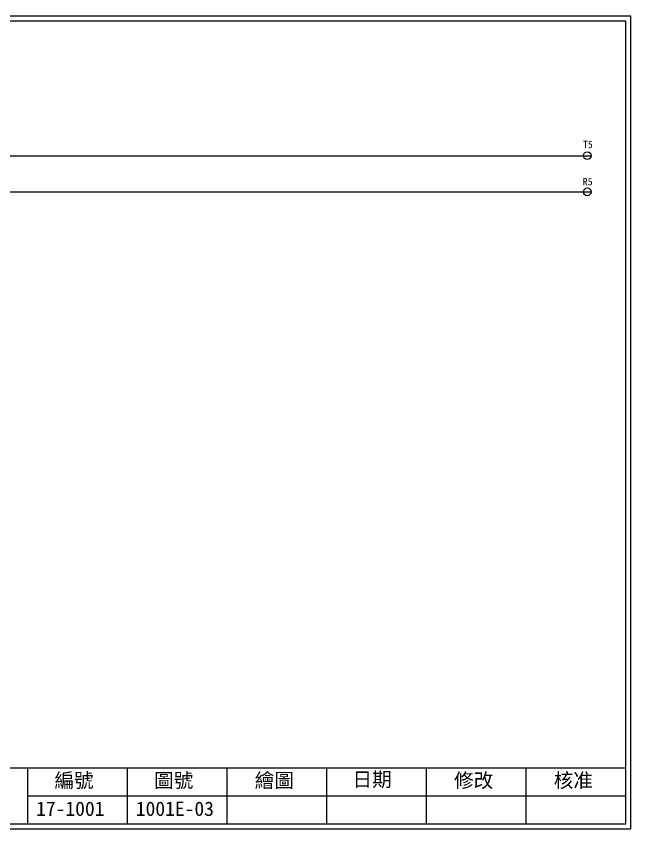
# Model space of a CAD drawing. Extents: x 10 to 326, y -17 to 207.
# Drawn here: x 156.2 to 325.7, y -17.4 to 207 of the extents above; entities that cross this region are included whole.
import ezdxf

# ---------------------------------------------------------------- set-up
doc = ezdxf.new("R2010")
doc.units = 0
doc.layers.get('0').update_dxf_attribs({"linetype": 'CONTINUOUS'})
doc.layers.add('圖框層', color=7, linetype='CONTINUOUS')
doc.layers.add('標尺寸層', color=3, linetype='CONTINUOUS')
doc.styles.add('STSL', font='kaiu.ttf')

msp = doc.modelspace()

# ---------------------------------------------------------------- linework, layer by layer
at = {"color": 7}
for centre in [(313.7, 168.48), (313.7, 158.48)]:
    msp.add_circle(centre, 1.07, dxfattribs=at)
at = {"layer": '圖框層', "color": 7}
for p, q in [((325.7, 206.97), (10, 206.97)), ((325.7, -17.4), (325.7, 206.97)), ((324.33, 205.59), (11.37, 205.59)), ((324.33, -16.02), (324.33, 205.59)), ((11.37, -0.62), (324.33, -0.62)), ((159.33, -16.02), (159.33, -0.62)), ((186.83, -16.02), (186.83, -0.62)), ((214.33, -16.02), (214.33, -0.62)), ((241.83, -16.02), (241.83, -0.62)), ((269.33, -16.02), (269.33, -0.62)), ((296.83, -16.02), (296.83, -0.62)), ((159.33, -8.32), (324.33, -8.32)), ((10, -17.4), (325.7, -17.4)), ((11.37, -16.02), (324.33, -16.02))]:
    msp.add_line(p, q, dxfattribs=at)
at = {"layer": '標尺寸層', "color": 7}
for p, q in [((26.99, 168.47), (312.62, 168.47)), ((239.13, 168.47), (314.77, 168.47)), ((16.99, 158.47), (312.62, 158.47)), ((219.13, 158.47), (314.77, 158.47))]:
    msp.add_line(p, q, dxfattribs=at)

# ---------------------------------------------------------------- texts
at = {"layer": '圖框層', "color": 7, "style": 'STSL'}
for s, height, p in [('T5', 2, (312.51, 170.57)), ('R5', 2, (312.46, 160.29)), ('編號', 3.96, (166.71, -6.03)), ('圖號', 3.96, (194.21, -6.03)), ('繪圖', 3.96, (221.96, -6.02)), ('日期', 3.96, (248.94, -5.75)), ('修改', 3.96, (276.96, -6.02)), ('核准', 3.96, (304.46, -6.02)), ('17-1001', 3.96, (161.65, -13.85)), ('1001E-03', 3.96, (189.15, -13.85))]:
    msp.add_text(s, height=height, dxfattribs=at).set_placement(p)

doc.saveas('drawing.dxf')
